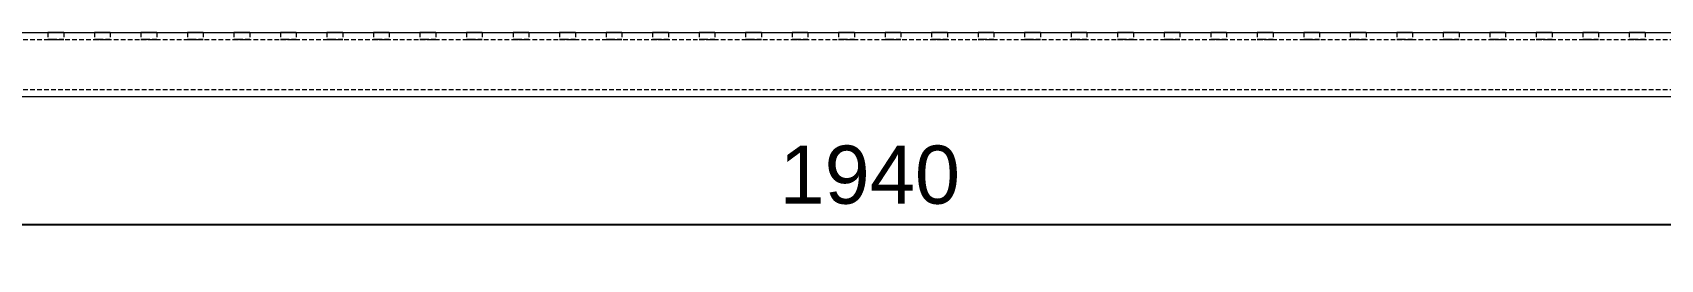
# Model space of a CAD drawing. Header units: millimetres. Extents: x -804 to 5068, y -838 to 556.
# Drawn here: x 610 to 1310, y -70 to 28 of the extents above; entities that cross this region are included whole.
import ezdxf

# ---------------------------------------------------------------- set-up
doc = ezdxf.new("R2010")
doc.units = ezdxf.units.MM
doc.linetypes.add('KESIK', pattern=[3, 2, -1])
for name, color, linetype, lineweight in [('GIZLI', 8, 'KESIK', 9), ('GORUNEN', 7, 'Continuous', 9), ('OLCU', 4, 'Continuous', 9)]:
    doc.layers.add(name, color=color, linetype=linetype, lineweight=lineweight)
doc.styles.add('PI3D', font='arial.ttf')
doc.dimstyles.new('PF_MM', dxfattribs={"dimtxt": 25, "dimasz": 20, "dimexe": 15, "dimexo": 12.5, "dimgap": 8.75, "dimtad": 1, "dimdec": 1, "dimtxsty": 'PI3D', "dimcen": 2.5, "dimclrd": 4, "dimclre": 4, "dimclrt": 3, "dimazin": 3, "dimtfac": 1, "dimtmove": 0, "dimatfit": 3})

msp = doc.modelspace()

# ---------------------------------------------------------------- linework, layer by layer
at = {"layer": 'GIZLI'}
for points in [[(0, 24.5), (1940, 24.5)], [(0, 24.5), (1940, 24.5)], [(616.6, 27.5), (616.6, 24.5)], [(618.37, 24.5), (616.6, 24.5)], [(616.6, 24.5), (621.63, 24.5)], [(623.4, 24.5), (618.37, 24.5)], [(621.63, 24.5), (623.4, 24.5)], [(623.4, 27.5), (623.4, 24.5)], [(636.6, 27.5), (636.6, 24.5)], [(638.37, 24.5), (636.6, 24.5)], [(636.6, 24.5), (641.63, 24.5)], [(643.4, 24.5), (638.37, 24.5)], [(641.63, 24.5), (643.4, 24.5)], [(643.4, 27.5), (643.4, 24.5)], [(656.6, 27.5), (656.6, 24.5)], [(658.37, 24.5), (656.6, 24.5)], [(656.6, 24.5), (661.63, 24.5)], [(663.4, 24.5), (658.37, 24.5)], [(661.63, 24.5), (663.4, 24.5)], [(663.4, 27.5), (663.4, 24.5)], [(676.6, 27.5), (676.6, 24.5)], [(678.37, 24.5), (676.6, 24.5)], [(676.6, 24.5), (681.63, 24.5)], [(683.4, 24.5), (678.37, 24.5)], [(681.63, 24.5), (683.4, 24.5)], [(683.4, 27.5), (683.4, 24.5)], [(696.6, 27.5), (696.6, 24.5)], [(698.37, 24.5), (696.6, 24.5)], [(696.6, 24.5), (701.63, 24.5)], [(703.4, 24.5), (698.37, 24.5)], [(701.63, 24.5), (703.4, 24.5)], [(703.4, 27.5), (703.4, 24.5)], [(716.6, 27.5), (716.6, 24.5)], [(718.37, 24.5), (716.6, 24.5)], [(716.6, 24.5), (721.63, 24.5)], [(723.4, 24.5), (718.37, 24.5)], [(721.63, 24.5), (723.4, 24.5)], [(723.4, 27.5), (723.4, 24.5)], [(736.6, 27.5), (736.6, 24.5)], [(738.37, 24.5), (736.6, 24.5)], [(736.6, 24.5), (741.63, 24.5)], [(743.4, 24.5), (738.37, 24.5)], [(741.63, 24.5), (743.4, 24.5)], [(743.4, 27.5), (743.4, 24.5)], [(756.6, 27.5), (756.6, 24.5)], [(758.37, 24.5), (756.6, 24.5)], [(756.6, 24.5), (761.63, 24.5)], [(763.4, 24.5), (758.37, 24.5)], [(761.63, 24.5), (763.4, 24.5)], [(763.4, 27.5), (763.4, 24.5)], [(776.6, 27.5), (776.6, 24.5)], [(778.37, 24.5), (776.6, 24.5)], [(776.6, 24.5), (781.63, 24.5)], [(783.4, 24.5), (778.37, 24.5)], [(781.63, 24.5), (783.4, 24.5)], [(783.4, 27.5), (783.4, 24.5)], [(796.6, 27.5), (796.6, 24.5)], [(798.37, 24.5), (796.6, 24.5)], [(796.6, 24.5), (801.63, 24.5)], [(803.4, 24.5), (798.37, 24.5)], [(801.63, 24.5), (803.4, 24.5)], [(803.4, 27.5), (803.4, 24.5)], [(816.6, 27.5), (816.6, 24.5)], [(818.37, 24.5), (816.6, 24.5)], [(816.6, 24.5), (821.63, 24.5)], [(823.4, 24.5), (818.37, 24.5)], [(821.63, 24.5), (823.4, 24.5)], [(823.4, 27.5), (823.4, 24.5)], [(836.6, 27.5), (836.6, 24.5)], [(838.37, 24.5), (836.6, 24.5)], [(836.6, 24.5), (841.63, 24.5)], [(843.4, 24.5), (838.37, 24.5)], [(841.63, 24.5), (843.4, 24.5)], [(843.4, 27.5), (843.4, 24.5)], [(856.6, 27.5), (856.6, 24.5)], [(858.37, 24.5), (856.6, 24.5)], [(856.6, 24.5), (861.63, 24.5)], [(863.4, 24.5), (858.37, 24.5)], [(861.63, 24.5), (863.4, 24.5)], [(863.4, 27.5), (863.4, 24.5)], [(876.6, 27.5), (876.6, 24.5)], [(878.37, 24.5), (876.6, 24.5)], [(876.6, 24.5), (881.63, 24.5)], [(883.4, 24.5), (878.37, 24.5)], [(881.63, 24.5), (883.4, 24.5)], [(883.4, 27.5), (883.4, 24.5)], [(896.6, 27.5), (896.6, 24.5)], [(898.37, 24.5), (896.6, 24.5)], [(896.6, 24.5), (901.63, 24.5)], [(903.4, 24.5), (898.37, 24.5)], [(901.63, 24.5), (903.4, 24.5)], [(903.4, 27.5), (903.4, 24.5)], [(916.6, 27.5), (916.6, 24.5)], [(918.37, 24.5), (916.6, 24.5)], [(916.6, 24.5), (921.63, 24.5)], [(923.4, 24.5), (918.37, 24.5)], [(921.63, 24.5), (923.4, 24.5)], [(923.4, 27.5), (923.4, 24.5)], [(936.6, 27.5), (936.6, 24.5)], [(938.37, 24.5), (936.6, 24.5)], [(936.6, 24.5), (941.63, 24.5)], [(943.4, 24.5), (938.37, 24.5)], [(941.63, 24.5), (943.4, 24.5)], [(943.4, 27.5), (943.4, 24.5)], [(956.6, 27.5), (956.6, 24.5)], [(958.37, 24.5), (956.6, 24.5)], [(956.6, 24.5), (961.63, 24.5)], [(963.4, 24.5), (958.37, 24.5)], [(961.63, 24.5), (963.4, 24.5)], [(963.4, 27.5), (963.4, 24.5)], [(976.6, 27.5), (976.6, 24.5)], [(978.37, 24.5), (976.6, 24.5)], [(976.6, 24.5), (981.63, 24.5)], [(983.4, 24.5), (978.37, 24.5)], [(981.63, 24.5), (983.4, 24.5)], [(983.4, 27.5), (983.4, 24.5)], [(996.6, 27.5), (996.6, 24.5)], [(998.37, 24.5), (996.6, 24.5)], [(996.6, 24.5), (1001.63, 24.5)], [(1003.4, 24.5), (998.37, 24.5)], [(1001.63, 24.5), (1003.4, 24.5)], [(1003.4, 27.5), (1003.4, 24.5)], [(1016.6, 27.5), (1016.6, 24.5)], [(1018.37, 24.5), (1016.6, 24.5)], [(1016.6, 24.5), (1021.63, 24.5)], [(1023.4, 24.5), (1018.37, 24.5)], [(1021.63, 24.5), (1023.4, 24.5)], [(1023.4, 27.5), (1023.4, 24.5)], [(1036.6, 27.5), (1036.6, 24.5)], [(1038.37, 24.5), (1036.6, 24.5)], [(1036.6, 24.5), (1041.63, 24.5)], [(1043.4, 24.5), (1038.37, 24.5)], [(1041.63, 24.5), (1043.4, 24.5)], [(1043.4, 27.5), (1043.4, 24.5)], [(1056.6, 27.5), (1056.6, 24.5)], [(1058.37, 24.5), (1056.6, 24.5)], [(1056.6, 24.5), (1061.63, 24.5)], [(1063.4, 24.5), (1058.37, 24.5)], [(1061.63, 24.5), (1063.4, 24.5)], [(1063.4, 27.5), (1063.4, 24.5)], [(1076.6, 27.5), (1076.6, 24.5)], [(1078.37, 24.5), (1076.6, 24.5)], [(1076.6, 24.5), (1081.63, 24.5)], [(1083.4, 24.5), (1078.37, 24.5)], [(1081.63, 24.5), (1083.4, 24.5)], [(1083.4, 27.5), (1083.4, 24.5)], [(1096.6, 27.5), (1096.6, 24.5)], [(1098.37, 24.5), (1096.6, 24.5)], [(1096.6, 24.5), (1101.63, 24.5)], [(1103.4, 24.5), (1098.37, 24.5)], [(1101.63, 24.5), (1103.4, 24.5)], [(1103.4, 27.5), (1103.4, 24.5)], [(1116.6, 27.5), (1116.6, 24.5)], [(1118.37, 24.5), (1116.6, 24.5)], [(1116.6, 24.5), (1121.63, 24.5)], [(1123.4, 24.5), (1118.37, 24.5)], [(1121.63, 24.5), (1123.4, 24.5)], [(1123.4, 27.5), (1123.4, 24.5)], [(1136.6, 27.5), (1136.6, 24.5)], [(1138.37, 24.5), (1136.6, 24.5)], [(1136.6, 24.5), (1141.63, 24.5)], [(1143.4, 24.5), (1138.37, 24.5)], [(1141.63, 24.5), (1143.4, 24.5)], [(1143.4, 27.5), (1143.4, 24.5)], [(1156.6, 27.5), (1156.6, 24.5)], [(1158.37, 24.5), (1156.6, 24.5)], [(1156.6, 24.5), (1161.63, 24.5)], [(1163.4, 24.5), (1158.37, 24.5)], [(1161.63, 24.5), (1163.4, 24.5)], [(1163.4, 27.5), (1163.4, 24.5)], [(1176.6, 27.5), (1176.6, 24.5)], [(1178.37, 24.5), (1176.6, 24.5)], [(1176.6, 24.5), (1181.63, 24.5)], [(1183.4, 24.5), (1178.37, 24.5)], [(1181.63, 24.5), (1183.4, 24.5)], [(1183.4, 27.5), (1183.4, 24.5)], [(1196.6, 27.5), (1196.6, 24.5)], [(1198.37, 24.5), (1196.6, 24.5)], [(1196.6, 24.5), (1201.63, 24.5)], [(1203.4, 24.5), (1198.37, 24.5)], [(1201.63, 24.5), (1203.4, 24.5)], [(1203.4, 27.5), (1203.4, 24.5)], [(1216.6, 27.5), (1216.6, 24.5)], [(1218.37, 24.5), (1216.6, 24.5)], [(1216.6, 24.5), (1221.63, 24.5)], [(1223.4, 24.5), (1218.37, 24.5)], [(1221.63, 24.5), (1223.4, 24.5)], [(1223.4, 27.5), (1223.4, 24.5)], [(1236.6, 27.5), (1236.6, 24.5)], [(1238.37, 24.5), (1236.6, 24.5)], [(1236.6, 24.5), (1241.63, 24.5)], [(1243.4, 24.5), (1238.37, 24.5)], [(1241.63, 24.5), (1243.4, 24.5)], [(1243.4, 27.5), (1243.4, 24.5)], [(1256.6, 27.5), (1256.6, 24.5)], [(1258.37, 24.5), (1256.6, 24.5)], [(1256.6, 24.5), (1261.63, 24.5)], [(1263.4, 24.5), (1258.37, 24.5)], [(1261.63, 24.5), (1263.4, 24.5)], [(1263.4, 27.5), (1263.4, 24.5)], [(1276.6, 27.5), (1276.6, 24.5)], [(1278.37, 24.5), (1276.6, 24.5)], [(1276.6, 24.5), (1281.63, 24.5)], [(1283.4, 24.5), (1278.37, 24.5)], [(1281.63, 24.5), (1283.4, 24.5)], [(1283.4, 27.5), (1283.4, 24.5)], [(1296.6, 27.5), (1296.6, 24.5)], [(1298.37, 24.5), (1296.6, 24.5)], [(1296.6, 24.5), (1301.63, 24.5)], [(1303.4, 24.5), (1298.37, 24.5)], [(1301.63, 24.5), (1303.4, 24.5)], [(1303.4, 27.5), (1303.4, 24.5)], [(0, 3), (1940, 3)], [(0, 3), (1940, 3)], [(0, 3), (1940, 3)], [(0, 3), (1940, 3)]]:
    msp.add_lwpolyline(points, dxfattribs=at)
at = {"layer": 'GORUNEN'}
for points in [[(0, 27.5), (1940, 27.5)], [(603.4, 27.5), (616.6, 27.5)], [(618.37, 27.5), (616.6, 27.5)], [(623.4, 27.5), (618.37, 27.5)], [(623.4, 27.5), (636.6, 27.5)], [(638.37, 27.5), (636.6, 27.5)], [(643.4, 27.5), (638.37, 27.5)], [(643.4, 27.5), (656.6, 27.5)], [(658.37, 27.5), (656.6, 27.5)], [(663.4, 27.5), (658.37, 27.5)], [(663.4, 27.5), (676.6, 27.5)], [(678.37, 27.5), (676.6, 27.5)], [(683.4, 27.5), (678.37, 27.5)], [(683.4, 27.5), (696.6, 27.5)], [(698.37, 27.5), (696.6, 27.5)], [(703.4, 27.5), (698.37, 27.5)], [(703.4, 27.5), (716.6, 27.5)], [(718.37, 27.5), (716.6, 27.5)], [(723.4, 27.5), (718.37, 27.5)], [(723.4, 27.5), (736.6, 27.5)], [(738.37, 27.5), (736.6, 27.5)], [(743.4, 27.5), (738.37, 27.5)], [(743.4, 27.5), (756.6, 27.5)], [(758.37, 27.5), (756.6, 27.5)], [(763.4, 27.5), (758.37, 27.5)], [(763.4, 27.5), (776.6, 27.5)], [(778.37, 27.5), (776.6, 27.5)], [(783.4, 27.5), (778.37, 27.5)], [(783.4, 27.5), (796.6, 27.5)], [(798.37, 27.5), (796.6, 27.5)], [(803.4, 27.5), (798.37, 27.5)], [(803.4, 27.5), (816.6, 27.5)], [(818.37, 27.5), (816.6, 27.5)], [(823.4, 27.5), (818.37, 27.5)], [(823.4, 27.5), (836.6, 27.5)], [(838.37, 27.5), (836.6, 27.5)], [(843.4, 27.5), (838.37, 27.5)], [(843.4, 27.5), (856.6, 27.5)], [(858.37, 27.5), (856.6, 27.5)], [(863.4, 27.5), (858.37, 27.5)], [(863.4, 27.5), (876.6, 27.5)], [(878.37, 27.5), (876.6, 27.5)], [(883.4, 27.5), (878.37, 27.5)], [(883.4, 27.5), (896.6, 27.5)], [(898.37, 27.5), (896.6, 27.5)], [(903.4, 27.5), (898.37, 27.5)], [(903.4, 27.5), (916.6, 27.5)], [(918.37, 27.5), (916.6, 27.5)], [(923.4, 27.5), (918.37, 27.5)], [(923.4, 27.5), (936.6, 27.5)], [(938.37, 27.5), (936.6, 27.5)], [(943.4, 27.5), (938.37, 27.5)], [(943.4, 27.5), (956.6, 27.5)], [(958.37, 27.5), (956.6, 27.5)], [(963.4, 27.5), (958.37, 27.5)], [(963.4, 27.5), (976.6, 27.5)], [(978.37, 27.5), (976.6, 27.5)], [(983.4, 27.5), (978.37, 27.5)], [(983.4, 27.5), (996.6, 27.5)], [(998.37, 27.5), (996.6, 27.5)], [(1003.4, 27.5), (998.37, 27.5)], [(1003.4, 27.5), (1016.6, 27.5)], [(1018.37, 27.5), (1016.6, 27.5)], [(1023.4, 27.5), (1018.37, 27.5)], [(1023.4, 27.5), (1036.6, 27.5)], [(1038.37, 27.5), (1036.6, 27.5)], [(1043.4, 27.5), (1038.37, 27.5)], [(1043.4, 27.5), (1056.6, 27.5)], [(1058.37, 27.5), (1056.6, 27.5)], [(1063.4, 27.5), (1058.37, 27.5)], [(1063.4, 27.5), (1076.6, 27.5)], [(1078.37, 27.5), (1076.6, 27.5)], [(1083.4, 27.5), (1078.37, 27.5)], [(1083.4, 27.5), (1096.6, 27.5)], [(1098.37, 27.5), (1096.6, 27.5)], [(1103.4, 27.5), (1098.37, 27.5)], [(1103.4, 27.5), (1116.6, 27.5)], [(1118.37, 27.5), (1116.6, 27.5)], [(1123.4, 27.5), (1118.37, 27.5)], [(1123.4, 27.5), (1136.6, 27.5)], [(1138.37, 27.5), (1136.6, 27.5)], [(1143.4, 27.5), (1138.37, 27.5)], [(1143.4, 27.5), (1156.6, 27.5)], [(1158.37, 27.5), (1156.6, 27.5)], [(1163.4, 27.5), (1158.37, 27.5)], [(1163.4, 27.5), (1176.6, 27.5)], [(1178.37, 27.5), (1176.6, 27.5)], [(1183.4, 27.5), (1178.37, 27.5)], [(1183.4, 27.5), (1196.6, 27.5)], [(1198.37, 27.5), (1196.6, 27.5)], [(1203.4, 27.5), (1198.37, 27.5)], [(1203.4, 27.5), (1216.6, 27.5)], [(1218.37, 27.5), (1216.6, 27.5)], [(1223.4, 27.5), (1218.37, 27.5)], [(1223.4, 27.5), (1236.6, 27.5)], [(1238.37, 27.5), (1236.6, 27.5)], [(1243.4, 27.5), (1238.37, 27.5)], [(1243.4, 27.5), (1256.6, 27.5)], [(1258.37, 27.5), (1256.6, 27.5)], [(1263.4, 27.5), (1258.37, 27.5)], [(1263.4, 27.5), (1276.6, 27.5)], [(1278.37, 27.5), (1276.6, 27.5)], [(1283.4, 27.5), (1278.37, 27.5)], [(1283.4, 27.5), (1296.6, 27.5)], [(1298.37, 27.5), (1296.6, 27.5)], [(1303.4, 27.5), (1298.37, 27.5)], [(1303.4, 27.5), (1316.6, 27.5)], [(0, 0), (1940, 0)]]:
    msp.add_lwpolyline(points, dxfattribs=at)

# ---------------------------------------------------------------- dimensions: what is measured, and where the dimension line sits
at = {"layer": 'OLCU'}
msp.add_linear_dim(base=(0, -55), p1=(0, 0), p2=(1940, 0), dimstyle='PF_MM', dxfattribs=at).render()

doc.saveas('drawing.dxf')
